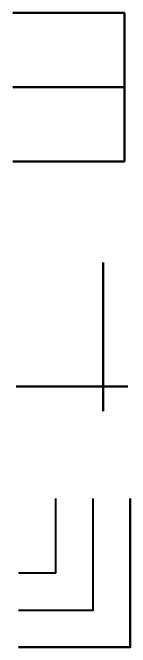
# Model space of a CAD drawing. Header units: centimetres. Extents: x 97323 to 265699, y 20741 to 39605.
# Drawn here: x 176434 to 177381, y 28610 to 33729 of the extents above; entities that cross this region are included whole.
import ezdxf

# ---------------------------------------------------------------- set-up
doc = ezdxf.new("R2010")
doc.units = ezdxf.units.CM
doc.header["$LTSCALE"] = 10
doc.layers.add('01-FORT-3', color=30, linetype='Continuous', lineweight=40)
doc.layers.add('01-FORT-4', color=70, linetype='Continuous', lineweight=50)

msp = doc.modelspace()

# ---------------------------------------------------------------- linework, layer by layer
at = {"layer": '01-FORT-3'}
for points in [[(176481.344, 28909.79), (177081.344, 28909.79), (177081.344, 29809.79)], [(176481.344, 29209.79), (176781.344, 29209.79), (176781.344, 29809.79)]]:
    msp.add_lwpolyline(points, dxfattribs=at)
at = {"layer": '01-FORT-4'}
for p, q in [((176434.067, 33728.982), (177334.067, 33728.982)), ((177334.067, 32528.982), (177334.067, 33728.982)), ((176434.067, 33128.982), (177334.067, 33128.982)), ((176434.067, 32528.982), (177334.067, 32528.982)), ((177162.054, 30514.08), (177162.054, 31714.08)), ((176462.054, 30714.08), (177362.054, 30714.08))]:
    msp.add_line(p, q, dxfattribs=at)
msp.add_lwpolyline([(176481.344, 28609.79), (177381.344, 28609.79), (177381.344, 29809.79)], dxfattribs=at)

doc.saveas('drawing.dxf')
